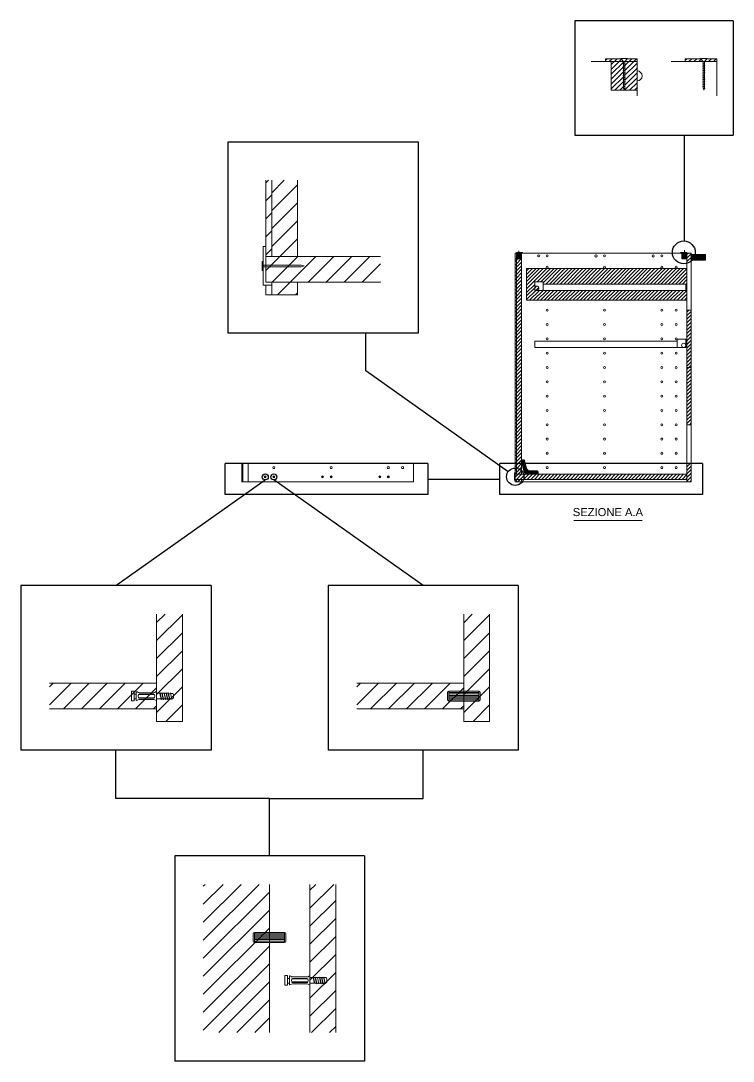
# Model space of a CAD drawing. Header units: millimetres. Extents: x 1946 to 3001, y 1889 to 2316.
# Drawn here: x 1946.3 to 2195.2, y 1952 to 2315.6 of the extents above; entities that cross this region are included whole.
import ezdxf

# ---------------------------------------------------------------- set-up
doc = ezdxf.new("R2010")
doc.units = ezdxf.units.MM
doc.linetypes.add('CENTERX2', pattern=[4, 2.5, -0.5, 0.5, -0.5])
for name, color, linetype, lineweight in [('A-FURN', 8, 'Continuous', 18), ('frontale cassetto', 9, 'Continuous', 18), ('G-ANNO-DIM', 3, 'Continuous', 18), ('maniglie', 5, 'Continuous', 18), ('meccanismi', 4, 'Continuous', 18), ('viti', 2, 'Continuous', 18)]:
    doc.layers.add(name, color=color, linetype=linetype, lineweight=lineweight)
doc.layers.add('ingrandimenti', color=6, linetype='Continuous')
doc.styles.add('underline', font='arial.ttf')
pattern_1 = [(225, (4023.3813, -670.497), (0.62861793, -0.62861793), [])]
pattern_2 = [(225, (4023.3813, -670.49704), (0.170624866, -0.170624866), [])]
pattern_3 = [(225, (11553.772, -11904.7034), (3.1430896, -3.1430896), [])]
pattern_4 = [(45, (753.5028, 0), (-0.62861793, 0.62861793), [])]

msp = doc.modelspace()

# ---------------------------------------------------------------- hatches: boundary and pattern name
at = {"layer": 'A-FURN'}
h = msp.add_hatch(dxfattribs=at)
h.set_pattern_fill('ANSI31', color=256, scale=1.4, angle=180)
h.set_pattern_definition([(225, (-11408.1684, -12142.9125), (3.1430896, -3.1430896), [])])
h.paths.add_polyline_path([(2033.94, 2259.86), (2031.94, 2259.86), (2031.94, 2233.22), (2033.94, 2233.22)])
h = msp.add_hatch(dxfattribs=at)
h.set_pattern_fill('ANSI31', color=256, scale=1.4, angle=180)
h.set_pattern_definition(pattern_3)
h.paths.add_polyline_path([(2042.94, 2259.86), (2033.94, 2259.86), (2033.94, 2233.22), (2042.94, 2233.22)])
h = msp.add_hatch(dxfattribs=at)
h.set_pattern_fill('ANSI31', color=256, scale=1.4, angle=180)
h.set_pattern_definition(pattern_3)
h.paths.add_polyline_path([(2071.94, 2224.22), (2071.94, 2233.22), (2031.94, 2233.22), (2031.94, 2224.22)])
h = msp.add_hatch(dxfattribs=at)
h.set_pattern_fill('ANSI31', color=256, scale=0.28, angle=180)
h.set_pattern_definition([(225, (-569.00675, -718.13885), (0.62861793, -0.62861793), [])])
h.paths.add_polyline_path([(2119.01, 2157.09), (2119.41, 2157.09), (2119.41, 2232.42), (2119.01, 2232.42)])
h = msp.add_hatch(dxfattribs=at)
h.set_pattern_fill('ANSI31', color=256, scale=0.28, angle=180)
h.set_pattern_definition(pattern_1)
h.paths.add_polyline_path([(2119.41, 2232.42), (2119.41, 2157.09), (2121.21, 2157.09), (2121.21, 2232.42)])
h = msp.add_hatch(dxfattribs=at)
h.set_pattern_fill('ANSI31', color=256, scale=1.4, angle=180)
h.set_pattern_definition(pattern_3)
h.paths.add_polyline_path([(2033.94, 2224.22), (2033.94, 2219.86), (2042.94, 2219.86), (2042.94, 2224.22)])
h = msp.add_hatch(dxfattribs=at)
h.set_pattern_fill('ANSI31', color=256, scale=0.28, angle=180)
h.set_pattern_definition(pattern_1)
h.paths.add_polyline_path([(2119.01, 2157.09), (2119.01, 2155.29), (2179.01, 2155.29), (2179.01, 2157.09)])
h = msp.add_hatch(dxfattribs=at)
h.set_pattern_fill('ANSI31', color=256, scale=0.28, angle=180)
h.set_pattern_definition(pattern_1)
h.paths.add_polyline_path([(2119.41, 2155.29), (2119.41, 2154.42), (2121.21, 2154.42), (2121.21, 2155.29)])
h = msp.add_hatch(dxfattribs=at)
h.set_pattern_fill('ANSI31', color=256, scale=1.4, angle=180)
h.set_pattern_definition([(225, (4300.777, -836.672), (3.1430896, -3.1430896), [])])
h.paths.add_polyline_path([(1993.74, 2108.19), (1993.74, 2080.73), (1993.74, 2070.73), (2002.74, 2070.73), (2002.74, 2108.19)])
h = msp.add_hatch(dxfattribs=at)
h.set_pattern_fill('ANSI31', color=256, scale=1.4, angle=180)
h.set_pattern_definition([(225, (4408.108, -836.672), (3.1430896, -3.1430896), [])])
h.paths.add_polyline_path([(2101.07, 2108.19), (2101.07, 2080.73), (2101.07, 2070.73), (2110.07, 2070.73), (2110.07, 2108.19)])
h = msp.add_hatch(dxfattribs=at)
h.set_pattern_fill('ANSI31', color=256, scale=1.399998, angle=180)
h.set_pattern_definition([(225, (10352.6658, -12050.4585), (3.1430852, -3.1430852), [])])
h.paths.add_polyline_path([(1956.28, 2084.09), (1956.28, 2075.09), (1993.74, 2075.09), (1993.74, 2084.09)])
h = msp.add_hatch(dxfattribs=at)
h.set_pattern_fill('ANSI31', color=256, scale=1.399998, angle=180)
h.set_pattern_definition([(225, (10459.997, -12050.4585), (3.1430852, -3.1430852), [])])
h.paths.add_polyline_path([(2063.62, 2084.09), (2063.62, 2075.09), (2101.07, 2075.09), (2101.07, 2084.09)])
h = msp.add_hatch(dxfattribs=at)
h.set_pattern_fill('ANSI31', color=256, scale=1.4, angle=180)
h.set_pattern_definition([(225, (4259.1117, -974.1833), (3.1430896, -3.1430896), [])])
h.paths.add_polyline_path([(2010.04, 1962.03), (2033.18, 1962.03), (2033.18, 2013.79), (2010.04, 2013.79)])
h = msp.add_hatch(dxfattribs=at)
h.set_pattern_fill('ANSI31', color=256, scale=1.4, angle=180)
h.set_pattern_definition([(225, (4354.3386, -974.1833), (3.1430896, -3.1430896), [])])
h.paths.add_polyline_path([(2047.3, 1962.03), (2056.3, 1962.03), (2056.3, 2013.79), (2047.3, 2013.79)])
at = {"layer": 'frontale cassetto'}
h = msp.add_hatch(dxfattribs=at)
h.set_pattern_fill('ANSI31', color=256, scale=0.28)
h.set_pattern_definition(pattern_4)
h.paths.add_polyline_path([(2180.51, 2231.58, -0.107662), (2179.01, 2230.77), (2179.01, 2214.42), (2180.51, 2214.42)])
h.paths.add_polyline_path([(2180.51, 2234.42), (2179.01, 2234.42), (2179.01, 2214.42), (2180.51, 2214.42)])
h.paths.add_polyline_path([(2180.51, 2214.42), (2179.01, 2214.42), (2179.01, 2194.42), (2180.51, 2194.42)])
h.paths.add_polyline_path([(2180.51, 2194.42), (2179.01, 2194.42), (2179.01, 2174.42), (2180.51, 2174.42)])
h.paths.add_polyline_path([(2180.51, 2174.42), (2179.01, 2174.42), (2179.01, 2160.87), (2180.51, 2160.87)], flags=17)
h.paths.add_polyline_path([(2180.51, 2174.42), (2179.01, 2174.42), (2179.01, 2154.42), (2180.51, 2154.42)])
h = msp.add_hatch(dxfattribs=at)
h.set_pattern_fill('ANSI31', color=256, scale=0.28)
h.set_pattern_definition(pattern_4)
h.paths.add_polyline_path([(2123.01, 2228.97), (2123.01, 2217.92), (2179.01, 2217.92), (2179.01, 2228.97)])
h.paths.add_polyline_path([(2178.61, 2223.57), (2178.61, 2221.37), (2125.81, 2221.37), (2125.81, 2224.37), (2128.81, 2224.37), (2128.81, 2223.57)], flags=16)
h.paths.add_polyline_path([(2125.81, 2222.12, -1), (2127.31, 2222.12, -1)], flags=16)
at = {"layer": 'maniglie'}
h = msp.add_hatch(dxfattribs=at)
h.set_pattern_fill('ANSI31', color=256, scale=0.076)
h.set_pattern_definition([(45, (753.5028, 0), (-0.170624866, 0.170624866), [])])
h.paths.add_polyline_path([(2181.85, 2233.92), (2180.51, 2233.92), (2180.51, 2231.92), (2180.87, 2231.92, 0.142212)])
edge = h.paths.add_edge_path()
edge.add_line((2185.51, 2231.92), (2185.51, 2233.92))
edge.add_line((2185.51, 2233.92), (2181.85, 2233.92))
edge.add_arc((2177.91, 2234.62), 4, 317.5458, 349.9213, ccw=False)
edge.add_line((2180.87, 2231.92), (2185.51, 2231.92))
at = {"layer": 'meccanismi'}
h = msp.add_hatch(dxfattribs=at)
h.set_pattern_fill('ANSI31', color=256, scale=0.380417, angle=180)
h.set_pattern_definition([(225, (11393.5474, -12239.2139), (0.85406116, -0.85406116), [])])
h.paths.add_polyline_path([(2157.33, 2293.44), (2157.33, 2292.75), (2156.83, 2292.64), (2156.83, 2293.33)])
h.paths.add_polyline_path([(2156.72, 2292.62), (2156.73, 2292.62), (2157.44, 2292.77), (2157.44, 2292.77), (2157.45, 2292.77), (2157.45, 2292.77), (2157.45, 2292.77), (2157.45, 2292.77), (2157.45, 2292.77), (2157.46, 2292.77), (2157.46, 2292.76), (2157.46, 2292.76), (2157.46, 2292.76), (2157.46, 2292.75), (2157.46, 2292.75), (2157.46, 2292.74), (2157.46, 2292.74), (2157.46, 2292.74), (2157.46, 2292.73), (2157.46, 2292.73), (2157.46, 2292.72), (2157.46, 2292.72), (2157.46, 2292.71), (2157.46, 2292.71), (2157.46, 2292.7), (2157.46, 2292.7), (2157.46, 2292.7), (2157.46, 2292.69), (2157.46, 2292.69), (2157.45, 2292.69), (2157.45, 2292.68), (2157.45, 2292.68), (2157.45, 2292.68), (2157.45, 2292.68), (2157.44, 2292.67), (2157.44, 2292.67), (2156.73, 2292.52), (2156.72, 2292.52), (2156.72, 2292.52), (2156.72, 2292.52), (2156.72, 2292.52), (2156.71, 2292.52), (2156.71, 2292.53), (2156.71, 2292.53), (2156.71, 2292.53), (2156.71, 2292.53), (2156.71, 2292.54), (2156.71, 2292.54), (2156.7, 2292.55), (2156.7, 2292.55), (2156.7, 2292.55), (2156.7, 2292.56), (2156.7, 2292.56), (2156.7, 2292.57), (2156.7, 2292.57), (2156.7, 2292.58), (2156.7, 2292.58), (2156.7, 2292.59), (2156.71, 2292.59), (2156.71, 2292.59), (2156.71, 2292.6), (2156.71, 2292.6), (2156.71, 2292.61), (2156.71, 2292.61), (2156.71, 2292.61), (2156.72, 2292.61), (2156.72, 2292.62), (2156.72, 2292.62)])
h.paths.add_polyline_path([(2157.33, 2294.33), (2156.83, 2294.22), (2156.83, 2294.92), (2157.33, 2295.02)])
h.paths.add_polyline_path([(2158.19, 2302.3), (2157.33, 2301.3), (2161.59, 2301.3), (2161.59, 2302.3)])
h.paths.add_polyline_path([(2156.83, 2301.3), (2155.98, 2302.3), (2150.58, 2302.3), (2150.58, 2301.3)])
h.paths.add_polyline_path([(2157.33, 2300.56), (2157.33, 2299.87), (2156.83, 2299.76), (2156.83, 2300.45)])
h.paths.add_polyline_path([(2157.44, 2299.79), (2157.44, 2299.79), (2156.73, 2299.64), (2156.72, 2299.64), (2156.72, 2299.64), (2156.72, 2299.64), (2156.72, 2299.64), (2156.72, 2299.64), (2156.71, 2299.64), (2156.71, 2299.64), (2156.71, 2299.64), (2156.71, 2299.65), (2156.71, 2299.65), (2156.71, 2299.65), (2156.71, 2299.66), (2156.71, 2299.66), (2156.7, 2299.66), (2156.7, 2299.67), (2156.7, 2299.67), (2156.7, 2299.67), (2156.7, 2299.68), (2156.7, 2299.68), (2156.7, 2299.68), (2156.7, 2299.69), (2156.7, 2299.69), (2156.7, 2299.7), (2156.7, 2299.7), (2156.7, 2299.7), (2156.71, 2299.71), (2156.71, 2299.71), (2156.71, 2299.71), (2156.71, 2299.72), (2156.71, 2299.72), (2156.71, 2299.72), (2156.71, 2299.73), (2156.71, 2299.73), (2156.72, 2299.73), (2156.72, 2299.73), (2156.72, 2299.73), (2156.72, 2299.74), (2156.72, 2299.74), (2156.73, 2299.74), (2157.44, 2299.89), (2157.44, 2299.89), (2157.44, 2299.89), (2157.45, 2299.89), (2157.45, 2299.89), (2157.45, 2299.89), (2157.45, 2299.89), (2157.45, 2299.88), (2157.46, 2299.88), (2157.46, 2299.88), (2157.46, 2299.88), (2157.46, 2299.87), (2157.46, 2299.87), (2157.46, 2299.87), (2157.46, 2299.87), (2157.46, 2299.86), (2157.46, 2299.86), (2157.46, 2299.85), (2157.46, 2299.85), (2157.46, 2299.85), (2157.46, 2299.84), (2157.46, 2299.84), (2157.46, 2299.84), (2157.46, 2299.83), (2157.46, 2299.83), (2157.46, 2299.82), (2157.46, 2299.82), (2157.46, 2299.82), (2157.46, 2299.81), (2157.46, 2299.81), (2157.46, 2299.81), (2157.46, 2299.8), (2157.45, 2299.8), (2157.45, 2299.8), (2157.45, 2299.8), (2157.45, 2299.79), (2157.45, 2299.79), (2157.44, 2299.79)])
h.paths.add_polyline_path([(2156.83, 2298.97), (2156.83, 2299.66), (2157.33, 2299.77), (2157.33, 2299.08)])
h.paths.add_polyline_path([(2156.83, 2297.39), (2156.83, 2298.08), (2157.33, 2298.19), (2157.33, 2297.49)])
h.paths.add_polyline_path([(2156.72, 2298.16), (2156.73, 2298.16), (2157.44, 2298.31), (2157.44, 2298.31), (2157.44, 2298.31), (2157.45, 2298.31), (2157.45, 2298.31), (2157.45, 2298.31), (2157.45, 2298.3), (2157.45, 2298.3), (2157.46, 2298.3), (2157.46, 2298.3), (2157.46, 2298.3), (2157.46, 2298.29), (2157.46, 2298.29), (2157.46, 2298.29), (2157.46, 2298.28), (2157.46, 2298.28), (2157.46, 2298.28), (2157.46, 2298.27), (2157.46, 2298.27), (2157.46, 2298.27), (2157.46, 2298.26), (2157.46, 2298.26), (2157.46, 2298.25), (2157.46, 2298.25), (2157.46, 2298.25), (2157.46, 2298.24), (2157.46, 2298.24), (2157.46, 2298.24), (2157.46, 2298.23), (2157.46, 2298.23), (2157.46, 2298.23), (2157.46, 2298.22), (2157.45, 2298.22), (2157.45, 2298.22), (2157.45, 2298.22), (2157.45, 2298.21), (2157.45, 2298.21), (2157.44, 2298.21), (2157.44, 2298.21), (2157.44, 2298.21), (2156.73, 2298.06), (2156.72, 2298.06), (2156.72, 2298.06), (2156.72, 2298.06), (2156.72, 2298.06), (2156.72, 2298.06), (2156.71, 2298.06), (2156.71, 2298.06), (2156.71, 2298.06), (2156.71, 2298.07), (2156.71, 2298.07), (2156.71, 2298.07), (2156.71, 2298.07), (2156.71, 2298.08), (2156.7, 2298.08), (2156.7, 2298.08), (2156.7, 2298.09), (2156.7, 2298.09), (2156.7, 2298.09), (2156.7, 2298.1), (2156.7, 2298.1), (2156.7, 2298.11), (2156.7, 2298.11), (2156.7, 2298.11), (2156.7, 2298.12), (2156.7, 2298.12), (2156.71, 2298.13), (2156.71, 2298.13), (2156.71, 2298.13), (2156.71, 2298.14), (2156.71, 2298.14), (2156.71, 2298.14), (2156.71, 2298.14), (2156.71, 2298.15), (2156.72, 2298.15), (2156.72, 2298.15), (2156.72, 2298.15), (2156.72, 2298.15)])
h.paths.add_polyline_path([(2156.83, 2296.5), (2157.33, 2296.6), (2157.33, 2295.91), (2156.83, 2295.81)])
h.paths.add_polyline_path([(2156.83, 2300.55), (2156.83, 2301.3), (2152.58, 2301.3), (2152.58, 2291.29), (2161.59, 2291.29), (2161.59, 2301.3), (2157.33, 2301.3), (2157.33, 2300.66)])
h = msp.add_hatch(dxfattribs=at)
h.set_pattern_fill('ANSI31', color=256, scale=0.076, angle=180)
h.set_pattern_definition(pattern_2)
h.paths.add_polyline_path([(2119.41, 2234.42), (2119.41, 2232.42), (2121.21, 2232.42), (2121.21, 2234.42)])
h.paths.add_polyline_path([(2119.41, 2234.62), (2119.41, 2234.42), (2121.21, 2234.42), (2121.61, 2234.42), (2121.61, 2234.62)])
h = msp.add_hatch(dxfattribs=at)
h.set_pattern_fill('ANSI31', color=256, scale=0.076, angle=180)
h.set_pattern_definition(pattern_2)
h.paths.add_polyline_path([(2177.21, 2234.42), (2177.21, 2232.42), (2179.01, 2232.42), (2179.01, 2234.42)])
h.paths.add_polyline_path([(2176.81, 2234.62), (2176.81, 2234.42), (2179.01, 2234.42), (2179.01, 2234.62)])
h = msp.add_hatch(dxfattribs=at)
h.set_pattern_fill('ANSI31', color=256, scale=0.076, angle=180)
h.set_pattern_definition([(225, (-569.00675, -718.13885), (0.170624866, -0.170624866), [])])
edge = h.paths.add_edge_path()
edge.add_spline(control_points=[(2126.77, 2157.17), (2127.15, 2157.18), (2127.13, 2158.31), (2126.75, 2158.3)], knot_values=[0, 0, 0, 0, 1.2, 1.2, 1.2, 1.2], degree=3, periodic=0)
edge.add_line((2126.75, 2158.3), (2123.88, 2158.26))
edge.add_spline(control_points=[(2123.88, 2158.26), (2123.33, 2158.25), (2123.02, 2159.05), (2122.89, 2159.59)], knot_values=[0, 0, 0, 0, 1.77071, 1.77071, 1.77071, 1.77071], degree=3, periodic=0)
edge.add_line((2122.89, 2159.59), (2122.58, 2160.87))
edge.add_line((2122.58, 2160.87), (2121.42, 2160.87))
edge.add_line((2121.42, 2160.87), (2122.06, 2158.23))
edge.add_spline(control_points=[(2122.06, 2158.23), (2122.06, 2157.7), (2122.67, 2157.11), (2123.2, 2157.12)], knot_values=[0, 0, 0, 0, 1.697056, 1.697056, 1.697056, 1.697056], degree=3, periodic=0)
edge.add_line((2123.2, 2157.12), (2126.77, 2157.17))
edge = h.paths.add_edge_path()
edge.add_spline(control_points=[(2122.31, 2161.97), (2122.23, 2162.3), (2121.29, 2162.1), (2121.21, 2161.78)], knot_values=[0, 0, 0, 0, 1.105833, 1.105833, 1.105833, 1.105833], degree=3, periodic=0)
edge.add_line((2121.21, 2161.78), (2121.21, 2161.7))
edge.add_line((2121.21, 2161.7), (2121.42, 2160.87))
edge.add_line((2121.42, 2160.87), (2122.58, 2160.87))
edge.add_line((2122.58, 2160.87), (2122.31, 2161.97))

# ---------------------------------------------------------------- linework, layer by layer
at = {"layer": 'A-FURN'}
for p, q in [((2033.94, 2259.86), (2033.94, 2233.22)), ((2042.94, 2233.22), (2042.94, 2259.86)), ((2031.94, 2233.22), (2071.94, 2233.22)), ((2119.01, 2234.42), (2119.41, 2234.42)), ((2119.41, 2234.42), (2119.41, 2157.09)), ((2121.21, 2157.09), (2121.21, 2234.42)), ((2031.94, 2219.86), (2031.94, 2223.22)), ((2033.94, 2224.22), (2033.94, 2219.86)), ((2042.94, 2219.86), (2042.94, 2224.22)), ((2121.21, 2175.22), (2121.21, 2164.22)), ((2023.88, 2160.87), (2023.88, 2154.42)), ((2025.68, 2154.42), (2025.68, 2160.87)), ((2119.01, 2157.09), (2179.01, 2157.09)), ((2119.01, 2154.42), (2119.01, 2155.29)), ((2119.41, 2155.29), (2119.41, 2154.42)), ((2121.21, 2154.42), (2121.21, 2155.29)), ((1993.74, 2070.73), (1993.74, 2108.19)), ((2002.74, 2070.73), (2002.74, 2108.19)), ((2101.07, 2070.73), (2101.07, 2108.19)), ((2110.07, 2070.73), (2110.07, 2108.19)), ((1956.28, 2084.09), (1993.74, 2084.09)), ((2063.62, 2084.09), (2101.07, 2084.09)), ((1993.74, 2075.09), (1956.28, 2075.09)), ((2101.07, 2075.09), (2063.62, 2075.09)), ((1993.74, 2070.73), (2002.74, 2070.73)), ((2002.74, 2070.73), (1993.74, 2070.73)), ((2101.07, 2070.73), (2110.07, 2070.73)), ((2110.07, 2070.73), (2101.07, 2070.73)), ((2033.18, 2013.79), (2033.18, 1962.03)), ((2047.3, 1962.02), (2047.3, 2013.79)), ((2056.3, 1962.02), (2056.3, 2013.79))]:
    msp.add_line(p, q, dxfattribs=at)
for points in [[(2161.59, 2301.3), (2145.59, 2301.3)], [(2161.59, 2289.3), (2161.59, 2301.3)], [(2189.44, 2301.3), (2173.44, 2301.3)], [(2189.44, 2289.3), (2189.44, 2301.3)], [(2031.94, 2259.86), (2031.94, 2233.22)], [(2031.94, 2259.86), (2031.94, 2233.22), (2033.94, 2233.22), (2033.94, 2259.86)], [(2031.94, 2235.95), (2031.94, 2224.22), (2071.94, 2224.22)], [(2179.01, 2234.42), (2119.01, 2234.42), (2119.01, 2157.09)], [(2119.01, 2154.42), (2179.01, 2154.42), (2179.01, 2234.42)], [(2119.41, 2232.42), (2119.01, 2232.42), (2119.01, 2157.09), (2119.41, 2157.09), (2119.41, 2232.42)], [(2031.94, 2219.86), (2033.94, 2219.86)], [(2033.94, 2219.86), (2042.94, 2219.86)], [(2023.48, 2160.87), (2023.48, 2154.42), (2083.48, 2154.42), (2083.48, 2160.87)], [(2119.01, 2157.63), (2119.01, 2155.29), (2179.01, 2155.29), (2179.01, 2157.09)], [(2119.41, 2154.42), (2121.21, 2154.42)], [(2101.07, 2080.73), (2101.07, 2108.19)], [(1993.74, 2084.09), (1993.74, 2075.09)], [(2101.07, 2084.09), (2101.07, 2075.09)]]:
    msp.add_lwpolyline(points, dxfattribs=at)
for centre, radius in [((2127.21, 2233.42), 0.35), ((2130.21, 2233.42), 0.35), ((2147.21, 2233.42), 0.4), ((2150.21, 2233.42), 0.35), ((2167.21, 2233.42), 0.4), ((2170.21, 2233.42), 0.35), ((2130.21, 2229.42), 0.35), ((2150.21, 2229.42), 0.35), ((2170.21, 2229.42), 0.35), ((2175.21, 2229.42), 0.35), ((2130.21, 2214.42), 0.35), ((2150.21, 2214.42), 0.35), ((2170.21, 2214.42), 0.35), ((2175.21, 2214.42), 0.35), ((2130.21, 2209.42), 0.35), ((2150.21, 2209.42), 0.35), ((2170.21, 2209.42), 0.35), ((2175.21, 2209.42), 0.35), ((2130.21, 2204.42), 0.35), ((2150.21, 2204.42), 0.35), ((2170.21, 2204.42), 0.35), ((2175.21, 2204.42), 0.35), ((2130.21, 2199.42), 0.35), ((2150.21, 2199.42), 0.35), ((2170.21, 2199.42), 0.35), ((2175.21, 2199.42), 0.35), ((2130.21, 2194.42), 0.35), ((2150.21, 2194.42), 0.35), ((2170.21, 2194.42), 0.35), ((2175.21, 2194.42), 0.35), ((2130.21, 2189.42), 0.35), ((2150.21, 2189.42), 0.35), ((2170.21, 2189.42), 0.35), ((2175.21, 2189.42), 0.35), ((2130.21, 2184.42), 0.35), ((2150.21, 2184.42), 0.35), ((2170.21, 2184.42), 0.35), ((2175.21, 2184.42), 0.35), ((2130.21, 2179.42), 0.35), ((2150.21, 2179.42), 0.35), ((2170.21, 2179.42), 0.35), ((2175.21, 2179.42), 0.35), ((2130.21, 2174.42), 0.35), ((2150.21, 2174.42), 0.35), ((2170.21, 2174.42), 0.35), ((2175.21, 2174.42), 0.35), ((2130.21, 2169.42), 0.35), ((2150.21, 2169.42), 0.35), ((2170.21, 2169.42), 0.35), ((2175.21, 2169.42), 0.35), ((2130.21, 2164.42), 0.35), ((2150.21, 2164.42), 0.35), ((2170.21, 2164.42), 0.35), ((2175.21, 2164.42), 0.35), ((2034.68, 2159.42), 0.35), ((2054.68, 2159.42), 0.35), ((2074.68, 2159.42), 0.35), ((2079.68, 2159.42), 0.35), ((2130.21, 2159.42), 0.35), ((2150.21, 2159.42), 0.35), ((2170.21, 2159.42), 0.35), ((2175.21, 2159.42), 0.35), ((2031.68, 2156.19), 0.35), ((2034.68, 2156.19), 0.35), ((2051.68, 2156.19), 0.35), ((2054.68, 2156.19), 0.35), ((2071.68, 2156.19), 0.35), ((2074.68, 2156.19), 0.35)]:
    msp.add_circle(centre, radius, dxfattribs=at)
at = {"layer": 'frontale cassetto'}
for p, q in [((2179.01, 2228.97), (2123.01, 2228.97)), ((2123.01, 2228.97), (2123.01, 2217.92)), ((2123.01, 2217.92), (2179.01, 2217.92))]:
    msp.add_line(p, q, dxfattribs=at)
for points in [[(2180.51, 2214.42), (2179.01, 2214.42), (2179.01, 2234.42), (2180.51, 2234.42)], [(2180.51, 2234.42), (2180.51, 2214.42)], [(2180.51, 2194.42), (2179.01, 2194.42), (2179.01, 2214.42), (2180.51, 2214.42)], [(2180.51, 2214.42), (2180.51, 2194.42)], [(2180.51, 2174.42), (2179.01, 2174.42), (2179.01, 2194.42), (2180.51, 2194.42)], [(2180.51, 2194.42), (2180.51, 2174.42)], [(2180.51, 2154.42), (2179.01, 2154.42), (2179.01, 2174.42), (2180.51, 2174.42)], [(2180.51, 2174.42), (2180.51, 2154.42)]]:
    msp.add_lwpolyline(points, dxfattribs=at)
at = {"layer": 'G-ANNO-DIM'}
msp.add_line((2139.53, 2140.92), (2163.42, 2140.92), dxfattribs=at)
at = {"layer": 'ingrandimenti'}
for p, q in [((2012.74, 2118.19), (2012.74, 2060.73)), ((2120.07, 2118.19), (2120.07, 2060.73)), ((2066.3, 2023.79), (2066.3, 1952.02))]:
    msp.add_line(p, q, dxfattribs=at)
for points in [[(2139.86, 2315.55), (2139.86, 2275.55), (2195.16, 2275.55)], [(2195.16, 2315.55), (2139.86, 2315.55)], [(2195.16, 2315.55), (2195.16, 2275.55)], [(2178.11, 2238.61), (2178.11, 2275.55)], [(2066.85, 2193.2), (2066.85, 2206.53)], [(2116.53, 2158.01), (2066.85, 2193.2)], [(2088.51, 2160.87), (2088.51, 2150.01), (2017.65, 2150.01), (2017.65, 2160.87)], [(2088.51, 2160.87), (2017.65, 2160.87)], [(2184.44, 2160.87), (2184.44, 2150.01), (2113.58, 2150.01), (2113.58, 2160.87)], [(2184.44, 2160.87), (2113.58, 2160.87)], [(1979.51, 2118.19), (2031.68, 2155.13)], [(2086.84, 2118.19), (2034.68, 2155.13)], [(2088.51, 2155.44), (2113.58, 2155.44)], [(1946.28, 2118.19), (1946.28, 2060.73)], [(2012.74, 2118.19), (1946.28, 2118.19)], [(2053.62, 2118.19), (2053.62, 2060.73)], [(2120.07, 2118.19), (2053.62, 2118.19)], [(2012.74, 2060.73), (1946.28, 2060.73)], [(2033.18, 2043.79), (1979.51, 2043.79), (1979.51, 2060.73)], [(2033.18, 2023.79), (2033.18, 2043.79), (2086.84, 2043.79), (2086.84, 2060.73)], [(2120.07, 2060.73), (2053.62, 2060.73)], [(2000.05, 2023.79), (2000.05, 1952.02)], [(2066.3, 2023.79), (2000.05, 2023.79)], [(2066.3, 1952.02), (2000.05, 1952.02)]]:
    msp.add_lwpolyline(points, dxfattribs=at)
msp.add_lwpolyline([(2018.61, 2273.2), (2018.61, 2206.53), (2085.27, 2206.53), (2085.27, 2273.2)], close=True, dxfattribs=at)
for centre, radius in [((2177.91, 2234.62), 4), ((2031.68, 2156.19), 1.05), ((2034.68, 2156.19), 1.05), ((2119.01, 2156.25), 3.04)]:
    msp.add_circle(centre, radius, dxfattribs=at)
at = {"layer": 'maniglie'}
for points in [[(2180.51, 2231.92), (2180.51, 2233.92), (2185.51, 2233.92)], [(2185.51, 2233.92), (2185.51, 2231.92)], [(2185.51, 2231.92), (2180.51, 2231.92)]]:
    msp.add_lwpolyline(points, dxfattribs=at)
at = {"layer": 'meccanismi', "linetype": 'Continuous'}
for p, q in [((2179.02, 2302.3), (2178.42, 2301.71)), ((2180.73, 2302.3), (2179.72, 2301.3)), ((2182.43, 2302.3), (2181.43, 2301.3)), ((2183.97, 2302.14), (2183.14, 2301.3)), ((2187.56, 2302.3), (2186.56, 2301.3)), ((2189.27, 2302.3), (2188.27, 2301.3))]:
    msp.add_line(p, q, dxfattribs=at)
at = {"layer": 'meccanismi'}
for p, q in [((2030.94, 2223.22), (2033.94, 2223.22)), ((2033.94, 2224.22), (2033.94, 2223.22)), ((2125.81, 2224.37), (2128.81, 2224.37)), ((2125.81, 2221.37), (2125.81, 2224.37)), ((2125.81, 2221.37), (2178.61, 2221.37)), ((2128.81, 2224.37), (2128.81, 2221.37)), ((2178.61, 2223.57), (2128.81, 2223.57)), ((2178.61, 2221.37), (2178.61, 2223.57)), ((2125.81, 2201.37), (2125.81, 2203.57)), ((2125.81, 2203.57), (2175.61, 2203.57)), ((2178.61, 2204.37), (2175.61, 2204.37)), ((2175.61, 2204.37), (2175.61, 2201.37)), ((2178.61, 2201.37), (2178.61, 2204.37)), ((2175.61, 2201.37), (2125.81, 2201.37)), ((2175.61, 2201.37), (2178.61, 2201.37)), ((2121.21, 2161.7), (2122.06, 2158.23)), ((2122.89, 2159.59), (2122.31, 2161.97)), ((2123.2, 2157.12), (2126.77, 2157.17)), ((2123.88, 2158.26), (2126.75, 2158.3)), ((2118.81, 2155.09), (2119.41, 2155.09)), ((2119.41, 2155.29), (2119.41, 2155.09))]:
    msp.add_line(p, q, dxfattribs=at)
for points in [[(2155.98, 2302.3), (2150.58, 2302.3), (2150.58, 2301.3)], [(2150.58, 2301.3), (2161.59, 2301.3)], [(2152.58, 2301.3), (2152.58, 2291.29)], [(2161.59, 2301.3), (2161.59, 2302.3), (2158.19, 2302.3)], [(2161.59, 2301.3), (2161.59, 2291.29)], [(2178.42, 2302.3), (2178.42, 2301.3)], [(2178.42, 2302.3), (2183.83, 2302.3)], [(2178.42, 2301.3), (2189.44, 2301.3)], [(2189.44, 2302.3), (2186.03, 2302.3)], [(2189.44, 2301.3), (2189.44, 2302.3)], [(2152.58, 2291.29), (2161.59, 2291.29)], [(2030.94, 2236.67), (2030.94, 2223.22)], [(2031.94, 2224.22), (2031.94, 2236.67), (2030.94, 2236.67)], [(2121.61, 2234.42), (2121.61, 2234.62), (2119.41, 2234.62), (2119.41, 2234.42)], [(2119.41, 2234.42), (2121.61, 2234.42)], [(2119.41, 2234.42), (2119.41, 2232.42)], [(2119.41, 2232.42), (2121.21, 2232.42)], [(2121.21, 2234.42), (2121.21, 2232.42)], [(2179.01, 2234.42), (2179.01, 2234.62), (2176.81, 2234.62), (2176.81, 2234.42)], [(2176.81, 2234.42), (2179.01, 2234.42)], [(2177.21, 2234.42), (2177.21, 2232.42)], [(2177.21, 2232.42), (2179.01, 2232.42)], [(2179.01, 2234.42), (2179.01, 2232.42)], [(2033.94, 2224.22), (2031.94, 2224.22)], [(2118.81, 2157.63), (2118.81, 2155.09)], [(2119.01, 2155.29), (2119.01, 2157.63), (2118.81, 2157.63)], [(2119.41, 2155.29), (2119.01, 2155.29)]]:
    msp.add_lwpolyline(points, dxfattribs=at)
for centre in [(2126.56, 2222.12), (2177.86, 2202.12)]:
    msp.add_circle(centre, 0.75, dxfattribs=at)
msp.add_arc((2161.59, 2296.3), 1.75, 270, 90, dxfattribs=at)
for points in [[(2122.31, 2161.97), (2122.22, 2162.33), (2121.13, 2162.07), (2121.21, 2161.7)], [(2123.88, 2158.26), (2123.33, 2158.25), (2123.02, 2159.05), (2122.89, 2159.59)], [(2123.2, 2157.12), (2122.67, 2157.11), (2122.06, 2157.7), (2122.06, 2158.23)], [(2126.77, 2157.17), (2127.15, 2157.18), (2127.13, 2158.31), (2126.75, 2158.3)]]:
    msp.add_open_spline(points, degree=3, dxfattribs=at)
at = {"layer": 'viti'}
for p, q in [((2156.83, 2301.3), (2155.94, 2302.36)), ((2155.94, 2302.36), (2158.23, 2302.36)), ((2156.83, 2301.3), (2157.33, 2301.3)), ((2158.23, 2302.36), (2157.33, 2301.3)), ((2184.68, 2301.3), (2183.78, 2302.36)), ((2183.78, 2302.36), (2186.08, 2302.36)), ((2184.68, 2301.3), (2185.18, 2301.3)), ((2186.08, 2302.36), (2185.18, 2301.3)), ((2120.31, 2233.62), (2120.31, 2235.22)), ((2178.11, 2233.82), (2178.11, 2235.42)), ((2030.61, 2228.36), (2030.61, 2231.42)), ((2044.27, 2230.22), (2045.27, 2229.89)), ((2044.27, 2229.55), (2045.27, 2229.89)), ((2031.43, 2155.94), (2031.93, 2156.44)), ((2031.93, 2155.94), (2031.43, 2156.44)), ((2051.43, 2155.94), (2051.93, 2156.44)), ((2051.93, 2155.94), (2051.43, 2156.44)), ((2074.43, 2155.94), (2074.93, 2156.44)), ((2074.93, 2155.94), (2074.43, 2156.44)), ((1984.93, 2077.88), (1984.93, 2081.3)), ((1985.91, 2081.3), (1984.93, 2081.3)), ((1985.91, 2079.59), (1985.91, 2081.3)), ((1986.64, 2080.29), (1985.91, 2080.29)), ((1985.91, 2079.59), (1985.91, 2077.88)), ((1992.76, 2080.78), (1987.62, 2080.78)), ((1987.62, 2080.29), (1992.76, 2080.29)), ((1987.62, 2080.14), (1992.76, 2080.14)), ((1993.75, 2080.57), (1994.88, 2080.57)), ((1994.86, 2080.66), (1995.33, 2078.46)), ((1994.96, 2080.66), (1995.43, 2078.46)), ((1994.98, 2080.57), (1995.61, 2080.56)), ((1995.59, 2080.66), (1996.06, 2078.46)), ((1995.69, 2080.66), (1996.16, 2078.46)), ((1995.71, 2080.56), (1996.35, 2080.56)), ((1996.33, 2080.66), (1996.8, 2078.46)), ((1996.42, 2080.66), (1996.9, 2078.46)), ((1996.45, 2080.56), (1997.08, 2080.56)), ((1997.06, 2080.65), (1997.53, 2078.45)), ((1997.16, 2080.65), (1997.63, 2078.45)), ((1997.18, 2080.56), (1997.82, 2080.56)), ((1997.8, 2080.65), (1998.27, 2078.45)), ((1997.9, 2080.65), (1998.37, 2078.45)), ((1997.92, 2080.56), (1998.56, 2080.55)), ((1998.53, 2080.66), (1999, 2078.46)), ((1998.63, 2080.66), (1999.1, 2078.46)), ((1998.65, 2080.55), (1999.32, 2080.55)), ((1999.62, 2080.08), (1999.62, 2079.59)), ((1999.62, 2079.58), (1999.62, 2079.09)), ((1985.91, 2077.88), (1984.93, 2077.88)), ((1986.64, 2078.61), (1985.91, 2078.61)), ((1987.62, 2079.04), (1992.76, 2079.04)), ((1987.62, 2078.89), (1992.76, 2078.89)), ((1992.76, 2078.4), (1987.62, 2078.4)), ((1993.74, 2078.61), (1995.3, 2078.61)), ((1995.4, 2078.61), (1996.03, 2078.61)), ((1996.13, 2078.61), (1996.77, 2078.61)), ((1996.86, 2078.61), (1997.5, 2078.61)), ((1997.6, 2078.61), (1998.24, 2078.61)), ((1998.33, 2078.61), (1998.97, 2078.61)), ((1999.07, 2078.61), (1999.32, 2078.61)), ((2027.43, 1994), (2027.43, 1993.92)), ((2038.49, 1978.54), (2038.49, 1981.97)), ((2039.47, 1981.97), (2038.49, 1981.97)), ((2039.47, 1980.25), (2039.47, 1981.97)), ((2046.33, 1981.44), (2041.18, 1981.44)), ((2048.42, 1981.32), (2048.89, 1979.12)), ((2048.52, 1981.32), (2048.99, 1979.12)), ((2049.15, 1981.32), (2049.63, 1979.12)), ((2049.25, 1981.32), (2049.72, 1979.12)), ((2049.89, 1981.32), (2050.36, 1979.12)), ((2049.99, 1981.32), (2050.46, 1979.12)), ((2050.62, 1981.32), (2051.1, 1979.12)), ((2050.72, 1981.32), (2051.19, 1979.12)), ((2051.36, 1981.32), (2051.83, 1979.12)), ((2051.46, 1981.32), (2051.93, 1979.12)), ((2052.09, 1981.32), (2052.57, 1979.12)), ((2052.19, 1981.32), (2052.66, 1979.12)), ((2039.47, 1978.54), (2038.49, 1978.54)), ((2040.2, 1980.95), (2039.47, 1980.95)), ((2039.47, 1980.25), (2039.47, 1978.54)), ((2040.2, 1979.27), (2039.47, 1979.27)), ((2041.18, 1980.95), (2046.33, 1980.95)), ((2041.18, 1980.81), (2046.33, 1980.81)), ((2041.18, 1979.7), (2046.33, 1979.7)), ((2041.18, 1979.55), (2046.33, 1979.55)), ((2046.33, 1979.06), (2041.18, 1979.06)), ((2047.3, 1979.27), (2048.86, 1979.27)), ((2047.31, 1981.23), (2048.44, 1981.23)), ((2048.54, 1981.23), (2049.18, 1981.23)), ((2048.96, 1979.27), (2049.59, 1979.27)), ((2049.27, 1981.23), (2049.91, 1981.22)), ((2049.69, 1979.27), (2050.33, 1979.27)), ((2050.01, 1981.22), (2050.65, 1981.22)), ((2050.43, 1979.27), (2051.06, 1979.27)), ((2050.74, 1981.22), (2051.38, 1981.22)), ((2051.16, 1979.27), (2051.8, 1979.27)), ((2051.48, 1981.22), (2052.12, 1981.22)), ((2051.9, 1979.27), (2052.53, 1979.27)), ((2052.22, 1981.22), (2052.88, 1981.21)), ((2052.63, 1979.27), (2052.88, 1979.27)), ((2053.18, 1980.74), (2053.18, 1980.25)), ((2053.18, 1980.24), (2053.18, 1979.75))]:
    msp.add_line(p, q, dxfattribs=at)
at = {"layer": 'viti', "linetype": 'CENTERX2'}
for p, q in [((2157.44, 2300.68), (2156.73, 2300.53)), ((2157.44, 2300.58), (2156.73, 2300.43)), ((2157.44, 2299.89), (2156.73, 2299.74)), ((2157.44, 2299.79), (2156.73, 2299.64)), ((2157.44, 2299.1), (2156.73, 2298.95)), ((2157.44, 2299), (2156.73, 2298.85)), ((2157.44, 2298.31), (2156.73, 2298.16)), ((2157.44, 2298.21), (2156.73, 2298.06)), ((2185.29, 2300.68), (2184.57, 2300.53)), ((2185.29, 2300.58), (2184.57, 2300.43)), ((2185.29, 2299.89), (2184.57, 2299.74)), ((2185.29, 2299.79), (2184.57, 2299.64)), ((2185.29, 2299.1), (2184.57, 2298.95)), ((2185.29, 2299), (2184.57, 2298.85)), ((2185.29, 2298.31), (2184.57, 2298.16)), ((2185.29, 2298.21), (2184.57, 2298.06)), ((2157.44, 2297.52), (2156.73, 2297.37)), ((2157.44, 2297.42), (2156.73, 2297.27)), ((2157.44, 2296.73), (2156.73, 2296.57)), ((2157.44, 2296.63), (2156.73, 2296.47)), ((2157.44, 2295.94), (2156.73, 2295.78)), ((2157.44, 2295.84), (2156.73, 2295.68)), ((2157.44, 2295.15), (2156.73, 2294.99)), ((2157.44, 2295.05), (2156.73, 2294.89)), ((2157.44, 2294.35), (2156.73, 2294.2)), ((2157.44, 2294.25), (2156.73, 2294.1)), ((2185.29, 2297.52), (2184.57, 2297.37)), ((2185.29, 2297.42), (2184.57, 2297.27)), ((2185.29, 2296.73), (2184.57, 2296.57)), ((2185.29, 2296.63), (2184.57, 2296.47)), ((2185.29, 2295.94), (2184.57, 2295.78)), ((2185.29, 2295.84), (2184.57, 2295.68)), ((2185.29, 2295.15), (2184.57, 2294.99)), ((2185.29, 2295.05), (2184.57, 2294.89)), ((2185.29, 2294.35), (2184.57, 2294.2)), ((2185.29, 2294.25), (2184.57, 2294.1)), ((2184.68, 2295.81), (2184.68, 2296.5)), ((2184.68, 2295.02), (2184.68, 2295.71)), ((2184.68, 2294.22), (2184.68, 2294.92)), ((2184.68, 2293.43), (2184.68, 2294.12)), ((2185.18, 2295.91), (2185.18, 2296.6)), ((2185.18, 2295.12), (2185.18, 2295.81)), ((2185.18, 2294.33), (2185.18, 2295.02)), ((2185.18, 2293.54), (2185.18, 2294.23)), ((2157.44, 2293.56), (2156.73, 2293.41)), ((2157.44, 2293.46), (2156.73, 2293.31)), ((2157.44, 2292.77), (2156.73, 2292.62)), ((2157.44, 2292.67), (2156.73, 2292.52)), ((2156.83, 2292.11), (2156.91, 2291.87)), ((2157.35, 2291.96), (2156.85, 2291.86)), ((2157.35, 2291.86), (2156.85, 2291.76)), ((2156.94, 2291.78), (2157.08, 2291.36)), ((2157.24, 2291.84), (2157.08, 2291.36)), ((2157.33, 2292.11), (2157.28, 2291.95)), ((2185.29, 2293.56), (2184.57, 2293.41)), ((2185.29, 2293.46), (2184.57, 2293.31)), ((2185.29, 2292.77), (2184.57, 2292.62)), ((2185.29, 2292.67), (2184.57, 2292.52)), ((2184.68, 2292.64), (2184.68, 2293.33)), ((2184.68, 2292.64), (2184.68, 2293.33)), ((2184.68, 2292.11), (2184.68, 2292.54)), ((2184.68, 2292.11), (2184.76, 2291.87)), ((2185.2, 2291.96), (2184.7, 2291.86)), ((2185.2, 2291.86), (2184.7, 2291.76)), ((2184.79, 2291.78), (2184.93, 2291.36)), ((2185.09, 2291.84), (2184.93, 2291.36)), ((2185.18, 2292.11), (2185.13, 2291.95)), ((2185.18, 2292.75), (2185.18, 2293.44)), ((2185.18, 2292.11), (2185.18, 2292.65))]:
    msp.add_line(p, q, dxfattribs=at)
at = {"layer": 'viti', "color": 11, "true_color": 0xf27172}
for p, q in [((2034.43, 2155.94), (2034.93, 2156.44)), ((2034.93, 2155.94), (2034.43, 2156.44)), ((2054.43, 2155.94), (2054.93, 2156.44)), ((2054.93, 2155.94), (2054.43, 2156.44)), ((2071.43, 2155.94), (2071.93, 2156.44)), ((2071.93, 2155.94), (2071.43, 2156.44)), ((2095.32, 2080.83), (2095.32, 2078.34)), ((2095.82, 2077.84), (2095.82, 2081.34)), ((2095.82, 2081.34), (2106.32, 2081.34)), ((2106.32, 2080.84), (2095.82, 2080.84)), ((2095.82, 2080.34), (2106.32, 2080.34)), ((2106.32, 2079.84), (2095.82, 2079.84)), ((2106.32, 2077.84), (2106.32, 2081.34)), ((2106.82, 2080.83), (2106.82, 2078.34)), ((2095.32, 2078.34), (2095.32, 2078.25)), ((2095.82, 2079.34), (2106.32, 2079.34)), ((2106.32, 2078.84), (2095.82, 2078.84)), ((2095.82, 2078.34), (2106.32, 2078.34)), ((2095.82, 2077.84), (2106.32, 2077.84)), ((2027.43, 1996.49), (2027.43, 1994)), ((2027.93, 1993.5), (2027.93, 1997)), ((2027.93, 1997), (2038.43, 1997)), ((2038.43, 1996.5), (2027.93, 1996.5)), ((2027.93, 1996), (2038.43, 1996)), ((2038.43, 1993.5), (2038.43, 1997)), ((2038.93, 1996.49), (2038.93, 1994)), ((2038.43, 1995.5), (2027.93, 1995.5)), ((2027.93, 1995), (2038.43, 1995)), ((2038.43, 1994.5), (2027.93, 1994.5)), ((2027.93, 1994), (2038.43, 1994)), ((2027.93, 1993.5), (2038.43, 1993.5))]:
    msp.add_line(p, q, dxfattribs=at)
at = {"layer": 'viti', "linetype": 'CENTERX2'}
for points in [[(2156.83, 2300.55), (2156.83, 2301.3)], [(2157.33, 2300.66), (2157.33, 2301.3)], [(2184.68, 2300.55), (2184.68, 2301.3)], [(2185.18, 2300.66), (2185.18, 2301.3)], [(2156.83, 2299.76), (2156.83, 2300.45)], [(2156.83, 2298.97), (2156.83, 2299.66)], [(2156.83, 2298.97), (2156.83, 2299.66)], [(2156.83, 2298.18), (2156.83, 2298.87)], [(2156.83, 2297.39), (2156.83, 2298.08)], [(2157.33, 2299.87), (2157.33, 2300.56)], [(2157.33, 2299.08), (2157.33, 2299.77)], [(2157.33, 2298.29), (2157.33, 2298.98)], [(2157.33, 2297.49), (2157.33, 2298.19)], [(2184.68, 2299.76), (2184.68, 2300.45)], [(2184.68, 2298.97), (2184.68, 2299.66)], [(2184.68, 2298.97), (2184.68, 2299.66)], [(2184.68, 2298.18), (2184.68, 2298.87)], [(2184.68, 2297.39), (2184.68, 2298.08)], [(2185.18, 2299.87), (2185.18, 2300.56)], [(2185.18, 2299.08), (2185.18, 2299.77)], [(2185.18, 2298.29), (2185.18, 2298.98)], [(2185.18, 2297.49), (2185.18, 2298.19)], [(2156.83, 2296.6), (2156.83, 2297.29)], [(2156.83, 2295.81), (2156.83, 2296.5)], [(2156.83, 2295.02), (2156.83, 2295.71)], [(2156.83, 2294.22), (2156.83, 2294.92)], [(2156.83, 2293.43), (2156.83, 2294.12)], [(2157.33, 2296.7), (2157.33, 2297.39)], [(2157.33, 2295.91), (2157.33, 2296.6)], [(2157.33, 2295.12), (2157.33, 2295.81)], [(2157.33, 2294.33), (2157.33, 2295.02)], [(2157.33, 2293.54), (2157.33, 2294.23)], [(2184.68, 2296.6), (2184.68, 2297.29)], [(2185.18, 2296.7), (2185.18, 2297.39)], [(2156.83, 2292.64), (2156.83, 2293.33)], [(2156.83, 2292.64), (2156.83, 2293.33)], [(2156.83, 2292.11), (2156.83, 2292.54)], [(2157.33, 2292.75), (2157.33, 2293.44)], [(2157.33, 2292.11), (2157.33, 2292.65)]]:
    msp.add_lwpolyline(points, dxfattribs=at)
at = {"layer": 'viti'}
for points in [[(2030.61, 2231.42), (2030.94, 2231.42), (2030.94, 2228.36), (2030.61, 2228.36)], [(2044.27, 2230.22), (2030.94, 2230.22)], [(2044.27, 2229.55), (2030.94, 2229.55)], [(1986.64, 2079.59), (1986.64, 2081.02)], [(1986.64, 2079.59), (1986.64, 2078.15)], [(1988.36, 2080.29), (1988.36, 2080.29)], [(1993.74, 2081.02), (1993.74, 2079.59)], [(1993.74, 2078.15), (1993.74, 2079.59)], [(1988.36, 2078.89), (1988.36, 2078.89)], [(1999.1, 2078.46), (1999.1, 2078.61), (1999.32, 2078.61)], [(2040.2, 1980.25), (2040.2, 1981.69)], [(2047.3, 1981.69), (2047.3, 1980.25)], [(2040.2, 1980.25), (2040.2, 1978.82)], [(2047.3, 1978.82), (2047.3, 1980.25)], [(2052.66, 1979.12), (2052.66, 1979.27), (2052.88, 1979.27)]]:
    msp.add_lwpolyline(points, dxfattribs=at)
at = {"layer": 'viti', "linetype": 'CENTERX2'}
for points in [[(2156.73, 2300.43), (2156.69, 2300.42), (2156.69, 2300.52), (2156.73, 2300.53)], [(2156.73, 2299.64), (2156.69, 2299.63), (2156.69, 2299.73), (2156.73, 2299.74)], [(2156.73, 2298.85), (2156.69, 2298.84), (2156.69, 2298.94), (2156.73, 2298.95)], [(2156.73, 2298.06), (2156.69, 2298.05), (2156.69, 2298.15), (2156.73, 2298.16)], [(2157.44, 2300.58), (2157.47, 2300.59), (2157.47, 2300.69), (2157.44, 2300.68)], [(2157.44, 2299.79), (2157.47, 2299.8), (2157.47, 2299.9), (2157.44, 2299.89)], [(2157.44, 2299), (2157.47, 2299.01), (2157.47, 2299.11), (2157.44, 2299.1)], [(2157.44, 2298.21), (2157.47, 2298.22), (2157.47, 2298.32), (2157.44, 2298.31)], [(2184.57, 2300.43), (2184.54, 2300.42), (2184.54, 2300.52), (2184.57, 2300.53)], [(2184.57, 2299.64), (2184.54, 2299.63), (2184.54, 2299.73), (2184.57, 2299.74)], [(2184.57, 2298.85), (2184.54, 2298.84), (2184.54, 2298.94), (2184.57, 2298.95)], [(2184.57, 2298.06), (2184.54, 2298.05), (2184.54, 2298.15), (2184.57, 2298.16)], [(2185.29, 2300.58), (2185.32, 2300.59), (2185.32, 2300.69), (2185.29, 2300.68)], [(2185.29, 2299.79), (2185.32, 2299.8), (2185.32, 2299.9), (2185.29, 2299.89)], [(2185.29, 2299), (2185.32, 2299.01), (2185.32, 2299.11), (2185.29, 2299.1)], [(2185.29, 2298.21), (2185.32, 2298.22), (2185.32, 2298.32), (2185.29, 2298.31)], [(2156.73, 2297.27), (2156.69, 2297.26), (2156.69, 2297.36), (2156.73, 2297.37)], [(2156.73, 2296.47), (2156.69, 2296.47), (2156.69, 2296.57), (2156.73, 2296.57)], [(2156.73, 2295.68), (2156.69, 2295.68), (2156.69, 2295.78), (2156.73, 2295.78)], [(2156.73, 2294.89), (2156.69, 2294.89), (2156.69, 2294.99), (2156.73, 2294.99)], [(2156.73, 2294.1), (2156.69, 2294.1), (2156.69, 2294.2), (2156.73, 2294.2)], [(2157.44, 2297.42), (2157.47, 2297.42), (2157.47, 2297.52), (2157.44, 2297.52)], [(2157.44, 2296.63), (2157.47, 2296.63), (2157.47, 2296.73), (2157.44, 2296.73)], [(2157.44, 2295.84), (2157.47, 2295.84), (2157.47, 2295.94), (2157.44, 2295.94)], [(2157.44, 2295.05), (2157.47, 2295.05), (2157.47, 2295.15), (2157.44, 2295.15)], [(2157.44, 2294.25), (2157.47, 2294.26), (2157.47, 2294.36), (2157.44, 2294.35)], [(2184.57, 2297.27), (2184.54, 2297.26), (2184.54, 2297.36), (2184.57, 2297.37)], [(2184.57, 2296.47), (2184.54, 2296.47), (2184.54, 2296.57), (2184.57, 2296.57)], [(2184.57, 2295.68), (2184.54, 2295.68), (2184.54, 2295.78), (2184.57, 2295.78)], [(2184.57, 2294.89), (2184.54, 2294.89), (2184.54, 2294.99), (2184.57, 2294.99)], [(2184.57, 2294.1), (2184.54, 2294.1), (2184.54, 2294.2), (2184.57, 2294.2)], [(2185.29, 2297.42), (2185.32, 2297.42), (2185.32, 2297.52), (2185.29, 2297.52)], [(2185.29, 2296.63), (2185.32, 2296.63), (2185.32, 2296.73), (2185.29, 2296.73)], [(2185.29, 2295.84), (2185.32, 2295.84), (2185.32, 2295.94), (2185.29, 2295.94)], [(2185.29, 2295.05), (2185.32, 2295.05), (2185.32, 2295.15), (2185.29, 2295.15)], [(2185.29, 2294.25), (2185.32, 2294.26), (2185.32, 2294.36), (2185.29, 2294.35)], [(2156.73, 2293.31), (2156.69, 2293.3), (2156.69, 2293.4), (2156.73, 2293.41)], [(2156.73, 2292.52), (2156.69, 2292.51), (2156.69, 2292.61), (2156.73, 2292.62)], [(2156.85, 2291.76), (2156.82, 2291.75), (2156.82, 2291.85), (2156.85, 2291.86)], [(2157.35, 2291.86), (2157.38, 2291.87), (2157.38, 2291.97), (2157.35, 2291.96)], [(2157.44, 2293.46), (2157.47, 2293.47), (2157.47, 2293.57), (2157.44, 2293.56)], [(2157.44, 2292.67), (2157.47, 2292.68), (2157.47, 2292.78), (2157.44, 2292.77)], [(2184.57, 2293.31), (2184.54, 2293.3), (2184.54, 2293.4), (2184.57, 2293.41)], [(2184.57, 2292.52), (2184.54, 2292.51), (2184.54, 2292.61), (2184.57, 2292.62)], [(2184.7, 2291.76), (2184.66, 2291.75), (2184.66, 2291.85), (2184.7, 2291.86)], [(2185.2, 2291.86), (2185.23, 2291.87), (2185.23, 2291.97), (2185.2, 2291.96)], [(2185.29, 2293.46), (2185.32, 2293.47), (2185.32, 2293.57), (2185.29, 2293.56)], [(2185.29, 2292.67), (2185.32, 2292.68), (2185.32, 2292.78), (2185.29, 2292.77)]]:
    msp.add_open_spline(points, degree=3, dxfattribs=at)
at = {"layer": 'viti'}
for points in [[(1987.62, 2080.78), (1987.29, 2080.78), (1986.64, 2081.36), (1986.64, 2081.02)], [(1987.28, 2079.59), (1987.33, 2080.1), (1987.45, 2080.29), (1987.62, 2080.29)], [(1987.28, 2079.59), (1987.33, 2079.08), (1987.45, 2078.89), (1987.62, 2078.89)], [(1993.74, 2081.02), (1993.74, 2081.36), (1993.1, 2080.78), (1992.76, 2080.78)], [(1993.1, 2079.59), (1993.05, 2080.1), (1992.94, 2080.29), (1992.76, 2080.29)], [(1993.1, 2079.59), (1993.05, 2079.08), (1992.94, 2078.89), (1992.76, 2078.89)], [(1994.96, 2080.66), (1994.95, 2080.69), (1994.85, 2080.69), (1994.86, 2080.66)], [(1995.69, 2080.66), (1995.68, 2080.69), (1995.59, 2080.69), (1995.59, 2080.66)], [(1996.42, 2080.66), (1996.42, 2080.69), (1996.32, 2080.69), (1996.33, 2080.66)], [(1997.16, 2080.65), (1997.15, 2080.69), (1997.06, 2080.69), (1997.06, 2080.65)], [(1997.9, 2080.65), (1997.89, 2080.69), (1997.79, 2080.69), (1997.8, 2080.65)], [(1998.63, 2080.66), (1998.62, 2080.69), (1998.53, 2080.69), (1998.53, 2080.66)], [(1999.62, 2080.08), (1999.62, 2080.27), (1999.5, 2080.55), (1999.32, 2080.55)], [(1987.62, 2078.4), (1987.29, 2078.4), (1986.64, 2077.82), (1986.64, 2078.15)], [(1993.74, 2078.15), (1993.74, 2077.82), (1993.1, 2078.4), (1992.76, 2078.4)], [(1995.43, 2078.46), (1995.43, 2078.43), (1995.34, 2078.43), (1995.33, 2078.46)], [(1996.16, 2078.46), (1996.17, 2078.43), (1996.07, 2078.43), (1996.06, 2078.46)], [(1996.9, 2078.46), (1996.9, 2078.43), (1996.81, 2078.43), (1996.8, 2078.46)], [(1997.63, 2078.45), (1997.64, 2078.42), (1997.54, 2078.42), (1997.53, 2078.45)], [(1998.37, 2078.45), (1998.37, 2078.42), (1998.28, 2078.42), (1998.27, 2078.45)], [(1999.1, 2078.46), (1999.11, 2078.43), (1999.01, 2078.43), (1999, 2078.46)], [(1999.62, 2079.09), (1999.62, 2078.9), (1999.5, 2078.61), (1999.32, 2078.61)], [(2041.18, 1981.44), (2040.85, 1981.44), (2040.2, 1982.02), (2040.2, 1981.69)], [(2047.3, 1981.69), (2047.3, 1982.02), (2046.66, 1981.44), (2046.33, 1981.44)], [(2048.52, 1981.32), (2048.51, 1981.36), (2048.41, 1981.36), (2048.42, 1981.32)], [(2049.25, 1981.32), (2049.25, 1981.35), (2049.15, 1981.35), (2049.15, 1981.32)], [(2049.99, 1981.32), (2049.98, 1981.36), (2049.88, 1981.36), (2049.89, 1981.32)], [(2050.72, 1981.32), (2050.72, 1981.35), (2050.62, 1981.35), (2050.62, 1981.32)], [(2051.46, 1981.32), (2051.45, 1981.35), (2051.35, 1981.35), (2051.36, 1981.32)], [(2052.19, 1981.32), (2052.19, 1981.36), (2052.09, 1981.36), (2052.09, 1981.32)], [(2041.18, 1979.06), (2040.85, 1979.06), (2040.2, 1978.48), (2040.2, 1978.82)], [(2040.85, 1980.25), (2040.9, 1980.76), (2041.01, 1980.95), (2041.18, 1980.95)], [(2040.85, 1980.25), (2040.9, 1979.74), (2041.01, 1979.55), (2041.18, 1979.55)], [(2046.66, 1980.25), (2046.61, 1980.76), (2046.5, 1980.95), (2046.33, 1980.95)], [(2046.66, 1980.25), (2046.61, 1979.74), (2046.5, 1979.55), (2046.33, 1979.55)], [(2047.3, 1978.82), (2047.3, 1978.48), (2046.66, 1979.06), (2046.33, 1979.06)], [(2049.72, 1979.12), (2049.73, 1979.09), (2049.63, 1979.09), (2049.63, 1979.12)], [(2050.46, 1979.12), (2050.46, 1979.09), (2050.37, 1979.09), (2050.36, 1979.12)], [(2051.19, 1979.12), (2051.2, 1979.08), (2051.1, 1979.08), (2051.1, 1979.12)], [(2051.93, 1979.12), (2051.94, 1979.08), (2051.84, 1979.08), (2051.83, 1979.12)], [(2052.66, 1979.12), (2052.67, 1979.09), (2052.57, 1979.09), (2052.57, 1979.12)], [(2053.18, 1980.74), (2053.18, 1980.93), (2053.06, 1981.21), (2052.88, 1981.21)], [(2053.18, 1979.75), (2053.18, 1979.56), (2053.07, 1979.27), (2052.88, 1979.27)]]:
    msp.add_open_spline(points, degree=3, dxfattribs=at)
at = {"layer": 'viti', "color": 11, "true_color": 0xf27172}
for points in [[(2095.82, 2081.34), (2095.59, 2081.34), (2095.32, 2081.07), (2095.32, 2080.83)], [(2106.32, 2081.34), (2106.56, 2081.34), (2106.82, 2081.07), (2106.82, 2080.83)], [(2095.32, 2078.34), (2095.32, 2078.1), (2095.59, 2077.84), (2095.82, 2077.84)], [(2106.82, 2078.34), (2106.82, 2078.1), (2106.56, 2077.84), (2106.32, 2077.84)], [(2027.93, 1997), (2027.69, 1997), (2027.43, 1996.73), (2027.43, 1996.49)], [(2038.43, 1997), (2038.67, 1997), (2038.93, 1996.73), (2038.93, 1996.49)], [(2027.43, 1994), (2027.43, 1993.77), (2027.69, 1993.5), (2027.93, 1993.5)], [(2038.93, 1994), (2038.93, 1993.77), (2038.66, 1993.5), (2038.43, 1993.5)]]:
    msp.add_open_spline(points, degree=3, dxfattribs=at)

# ---------------------------------------------------------------- texts
at = {"layer": 'G-ANNO-DIM', "style": 'underline'}
msp.add_text('SEZIONE A.A', height=2.7972, dxfattribs=at).set_placement((2139.13, 2142.49))

doc.saveas('drawing.dxf')
